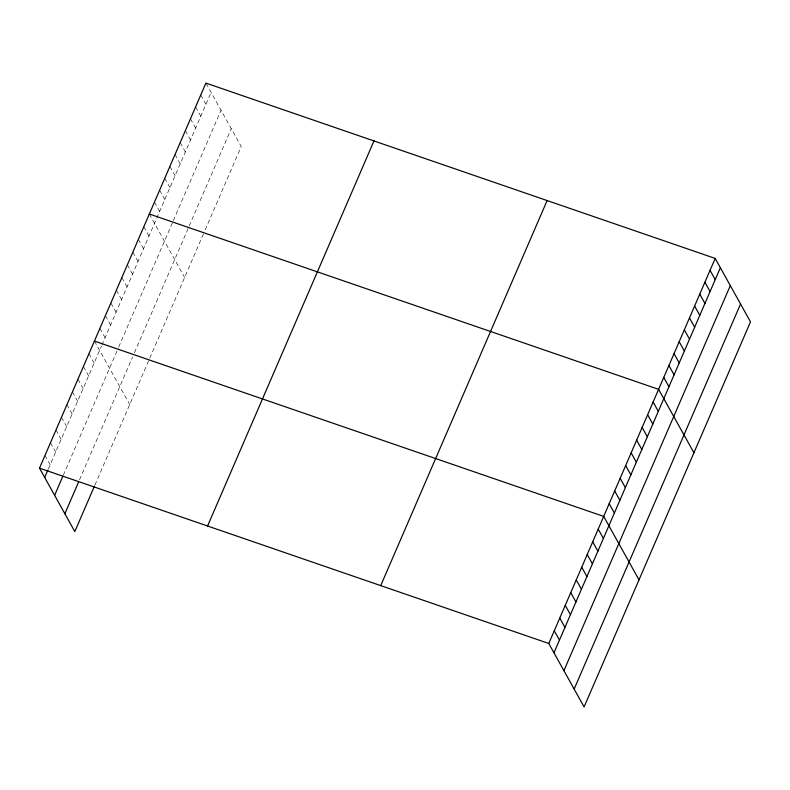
<?xml version="1.0" encoding="UTF-8"?>
<svg xmlns="http://www.w3.org/2000/svg" width="790" height="790" viewBox="0 0 790 790"><rect width="100%" height="100%" fill="white"/><g stroke="black" fill="none" stroke-linecap="round" stroke-linejoin="round"><path stroke-width="0.59" stroke-dasharray="3.95 2.96" d="M48.348 468.993L101.426 346.158M101.89 345.092L211.088 92.4M63.319 475.205L118.233 348.133M118.688 347.077L172.872 221.704M173.336 220.617L221.032 110.254M79.513 479.836L132.592 357.001M134.428 352.765L188.721 227.125M189.185 226.039L231.273 128.661M94.948 484.991L204.274 231.993M205.212 229.831L241.217 146.525L205.904 83.078M200.759 94.978L205.943 104.3M195.614 106.887L200.798 116.199M190.469 118.786L195.663 128.108M185.324 130.686L190.518 140.008M180.189 142.585L185.374 151.907M175.044 154.494L180.229 163.806M169.899 166.394L175.084 175.716M164.755 178.293L169.939 187.615M159.61 190.202L164.794 199.514M154.465 202.102L159.659 211.414M149.33 214.001L184.633 277.438M143.829 226.71L149.024 236.022M138.339 239.419L143.533 248.732M132.848 252.119L138.043 261.441M127.358 264.828L132.542 274.15M121.867 277.537L127.052 286.859M116.377 290.246L121.561 299.558M110.886 302.955L116.071 312.267M105.396 315.654L110.58 324.976M99.905 328.363L105.09 337.685M94.415 341.073L129.728 404.51M88.924 353.782L94.109 363.094M83.434 366.491L88.618 375.803M77.943 379.19L83.128 388.512M72.443 391.899L77.637 401.221M66.953 404.608L72.147 413.921M61.462 417.318L66.646 426.63M55.971 430.017L61.156 439.339M50.481 442.726L55.665 452.048M44.991 455.435L50.175 464.757"/><path stroke-width="1.19" d="M39.5 468.144L205.904 83.078L715.187 258.419L750.5 321.856L584.096 706.922L548.783 643.475L39.5 468.144L74.813 531.581L94.484 486.048M44.684 477.456L47.894 470.05M54.629 495.32L62.864 476.261M64.869 513.727L78.595 481.959M207.563 526.002L373.966 140.946M380.721 585.617L547.124 200.551M548.783 643.475L715.187 258.419M553.978 652.797L720.371 267.731M563.912 670.661L730.315 285.595M574.152 689.058L740.556 303.992M149.33 214.001L658.613 389.342L693.926 452.779M94.415 341.073L603.698 516.413L639.011 579.85M710.042 270.318L715.236 279.64M704.907 282.218L710.092 291.54M699.762 294.127L704.947 303.439M694.617 306.026L699.802 315.338M689.473 317.926L694.657 327.248M684.328 329.825L689.512 339.147M679.183 341.734L684.377 351.046M674.048 353.634L679.232 362.946M668.903 365.533L674.087 374.855M663.758 377.432L668.942 386.754M653.123 402.041L658.307 411.363M647.632 414.75L652.817 424.072M642.142 427.459L647.326 436.781M636.651 440.168L641.836 449.48M631.161 452.877L636.345 462.19M625.67 465.577L630.855 474.899M620.17 478.286L625.364 487.608M614.679 490.995L619.874 500.317M609.189 503.704L614.373 513.016M598.208 529.112L603.392 538.434M592.717 541.822L597.902 551.144M587.227 554.531L592.411 563.853M581.736 567.24L586.921 576.552M576.246 579.949L581.43 589.261M570.755 592.648L575.94 601.97M565.265 605.357L570.449 614.679M559.774 618.066L564.959 627.379M554.274 630.775L559.468 640.088"/></g></svg>
